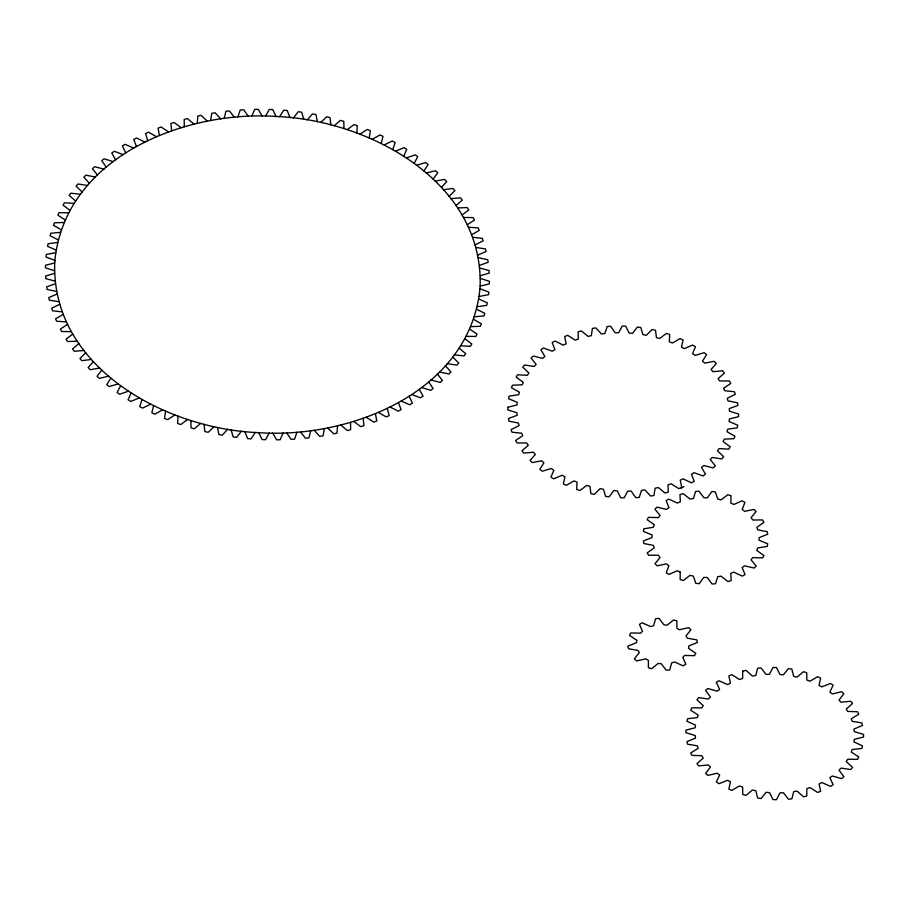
<?xml version="1.0" encoding="UTF-8"?>
<svg xmlns="http://www.w3.org/2000/svg" width="909" height="909" viewBox="0 0 909 909"><rect width="100%" height="100%" fill="white"/><g stroke="black" fill="none" stroke-linecap="round" stroke-linejoin="round"><path stroke-width="1.36" d="M178.028 416.163L177.585 423.435L180.777 424.537L187.606 419.481M356.817 132.964L357.26 125.692L354.067 124.59L347.227 129.646M197.298 123.294L197.81 116.034L201.128 115.318L207.252 121.158M337.546 425.832L337.034 433.093L333.717 433.809L327.592 427.969M165.574 411.209L164.495 418.424L167.597 419.685L174.869 414.981M369.259 137.929L370.349 130.703L367.247 129.442L359.964 134.146M210.604 120.522L211.752 113.318L215.126 112.773L220.728 118.886M324.24 428.605L323.093 435.809L319.718 436.365L314.105 430.241M153.576 405.664L151.848 412.788L154.837 414.197L162.529 409.868M381.269 143.474L382.996 136.339L379.996 134.93L372.304 139.259M224.137 118.42L225.921 111.296L229.352 110.909L234.42 117.272M310.708 430.707L308.924 437.831L305.492 438.218L300.424 431.855M142.054 399.551L139.702 406.573L142.565 408.118L150.644 404.187M392.79 149.576L395.142 142.554L392.268 141.009L384.2 144.94M237.863 116.977L240.271 109.966L243.737 109.75L248.248 116.341M296.982 432.15L294.573 439.161L291.107 439.377L286.596 432.798M131.066 392.915L128.101 399.79L130.828 401.46L139.247 397.937M403.778 156.223L406.743 149.337L404.005 147.667L395.597 151.189M251.713 116.204L254.736 109.353L258.224 109.307L262.156 116.079M283.131 432.923L280.097 439.786L276.62 439.82L272.689 433.048M120.67 385.757L117.102 392.461L119.681 394.267L128.408 391.165M414.174 163.37L417.742 156.666L415.163 154.86L406.437 157.961M265.633 116.113L269.257 109.432L272.745 109.557L276.075 116.5M269.212 433.014L265.576 439.695L262.099 439.57L258.758 432.627M110.898 378.133L106.739 384.632L109.16 386.564L118.159 383.905M423.946 170.994L428.105 164.495L425.685 162.563L416.686 165.233M279.563 116.704L283.778 110.228L287.244 110.523L289.971 117.591M255.281 432.423L251.066 438.899L247.589 438.604L244.873 431.536M101.797 370.065L97.07 376.337L99.32 378.371L108.557 376.156M433.048 179.062L437.774 172.79L435.525 170.756L426.287 172.971M293.437 117.977L298.22 111.727L301.663 112.193L303.765 119.363M241.408 431.15L236.624 437.399L233.181 436.934L231.079 429.764M93.4 361.589L88.128 367.611L90.196 369.736L99.626 367.986M441.444 187.538L446.717 181.527L444.649 179.391L435.218 181.141M307.197 119.908L312.537 113.92L315.934 114.557L317.411 121.795M227.648 429.218L222.307 435.206L218.91 434.57L217.433 427.332M85.753 352.737L79.947 358.476L81.833 360.703L91.423 359.419M449.091 196.389L454.898 190.651L453.012 188.436L443.422 189.72M320.786 122.51L326.649 116.806L330.001 117.602L330.842 124.885M214.058 426.616L208.195 432.32L204.843 431.525L204.002 424.242M78.89 343.557L72.572 348.976L74.265 351.283L83.958 350.476M455.954 205.57L462.272 200.15L460.579 197.844L450.875 198.651M334.148 125.76L340.511 120.363L343.795 121.317L343.988 128.612M200.684 423.378L194.333 428.764L191.049 427.809L190.856 420.515M72.822 334.08L66.039 339.171L67.527 341.545L77.288 341.216M462.022 215.047L468.805 209.956L467.317 207.582L457.545 207.911M67.596 324.343L60.358 329.081L61.642 331.524L71.436 331.671M467.249 224.784L474.487 220.046L473.203 217.603L463.408 217.456M63.221 314.4L55.574 318.764L56.642 321.252L66.425 321.877M471.623 234.727L479.27 230.363L478.202 227.875L468.419 227.25M681.205 488.156L683.932 486.599M59.721 304.276L51.688 308.253L52.54 310.787L62.266 311.878M475.123 244.851L483.156 240.874L482.304 238.34L472.578 237.249M57.119 294.027L48.734 297.595L49.359 300.163L58.983 301.731M477.725 255.099L486.11 251.532L485.486 248.964L475.85 247.407M55.404 283.699L46.711 286.846L47.109 289.437L56.608 291.459M479.441 265.428L488.133 262.281L487.735 259.701L478.236 257.667M54.608 273.336L45.632 276.041L45.802 278.631L55.119 281.108M480.236 275.791L489.212 273.086L489.042 270.496L479.725 268.019M54.722 262.974L45.507 265.235L45.45 267.825L54.551 270.746M480.122 286.153L489.337 283.903L489.394 281.313L480.293 278.381M55.744 252.657L46.325 254.463L46.041 257.031L54.892 260.383M479.1 296.47L488.508 294.675L488.792 292.096L479.952 288.744M57.665 242.442L48.097 243.771L47.586 246.328L56.131 250.089M477.18 306.685L486.747 305.356L487.258 302.799L478.702 299.038M60.494 232.352L50.813 233.215L50.075 235.738L58.29 239.908M474.35 316.775L484.031 315.912L484.77 313.389L476.555 309.219M64.209 222.455L54.449 222.841L53.495 225.307L61.335 229.863M470.635 326.672L480.395 326.286L481.35 323.82L473.509 319.264M68.789 212.774L58.994 212.683L57.824 215.103L65.266 220.012M466.056 336.353L475.85 336.444L477.02 334.023L469.578 329.115M74.22 203.366L64.437 202.798L63.051 205.139L70.073 210.399M460.624 345.761L470.407 346.329L471.794 343.988L464.772 338.727M80.481 194.253L70.743 193.208L69.152 195.48L75.708 201.059M454.364 354.874L464.101 355.919L465.692 353.646L459.136 348.067M87.548 185.493L77.901 183.982L76.106 186.163L82.174 192.026M447.296 363.634L456.943 365.145L458.738 362.964L452.671 357.101M95.377 177.107L85.866 175.13L83.878 177.221L89.434 183.357M439.467 372.02L448.978 373.997L450.966 371.917L445.41 365.77M103.944 169.142L94.604 166.711L92.445 168.688L97.445 175.073M430.9 379.985L440.24 382.416L442.399 380.439L437.399 374.053M113.216 161.632L104.092 158.757L101.751 160.62L106.194 167.222M421.628 387.495L430.752 390.37L433.093 388.507L428.65 381.905M123.135 154.598L114.273 151.292L111.762 153.03L115.636 159.825M411.709 394.529L420.572 397.835L423.083 396.097L419.208 389.302M133.691 148.076L125.101 144.349L122.454 145.963L125.715 152.917M401.153 401.051L409.732 404.778L412.391 403.164L409.118 396.21M144.804 142.099L136.555 137.975L133.759 139.452L136.418 146.531M390.041 407.027L398.29 411.152L401.085 409.675L398.426 402.596M156.45 136.691L148.565 132.18L145.633 133.521L147.667 140.702M378.394 412.436L386.28 416.947L389.211 415.606L387.177 408.436M168.563 131.873L161.075 126.999L158.03 128.192L159.439 135.43M366.27 417.254L373.769 422.128L376.815 420.947L375.406 413.697M181.107 127.669L174.051 122.454L170.892 123.476L171.665 130.771M353.737 421.458L360.793 426.673L363.941 425.651L363.18 418.356M194.026 124.09L187.413 118.545L184.175 119.42L184.311 126.715M340.818 425.037L347.42 430.582L350.669 429.707L350.533 422.412M507.824 407.266L507.801 409.891L516.926 412.731L517.13 415.322L508.472 418.504L508.915 421.117L518.425 423.06L519.084 425.617L511.097 429.627L511.983 432.195L521.709 433.195L522.811 435.684L515.63 440.456L516.96 442.922L526.743 442.978L528.254 445.342L522.005 450.796L523.743 453.114L533.413 452.216L535.333 454.432L530.106 460.465L532.242 462.601L541.628 460.772L543.9 462.795L539.81 469.305L542.287 471.237L551.24 468.499L553.842 470.283L550.934 477.168L553.717 478.838L562.08 475.248L564.955 476.771L563.296 483.918L566.341 485.315L573.965 480.918L577.067 482.156L576.692 489.428L579.942 490.519L586.691 485.417L589.975 486.338L590.873 493.61L594.27 494.394L600.042 488.644L603.451 489.247L605.61 496.405L609.098 496.848L613.791 490.565L617.256 490.837L620.654 497.757L624.176 497.848L627.699 491.144L631.176 491.076L635.732 497.632L639.232 497.382L641.527 490.36L644.947 489.962L650.594 496.041L654.014 495.462L655.048 488.247L658.355 487.508L665.002 493.019L668.263 492.11L668.024 484.815L671.16 483.77L678.682 488.599L681.739 487.383L680.227 480.145L683.136 478.793L691.419 482.872L694.226 481.361L691.465 474.305L694.09 472.68L702.987 475.941L705.486 474.157L701.521 467.408L703.839 465.522L713.19 467.908L715.349 465.885L710.247 459.545L712.201 457.454L721.848 458.92L723.632 456.693L717.485 450.875L719.042 448.603L728.825 449.126L730.188 446.739L723.098 441.547L724.246 439.127L733.983 438.695L734.915 436.184L727.018 431.707L727.711 429.184L737.256 427.809L737.744 425.219L729.143 421.526L729.404 418.947L738.574 416.652L738.597 414.027L729.472 411.186L729.268 408.596L737.926 405.414L737.483 402.801L727.973 400.858L727.314 398.29L735.313 394.279L734.415 391.722L724.689 390.711L723.587 388.234L730.768 383.462L729.438 380.996L719.655 380.939L718.144 378.564L724.393 373.122L722.655 370.804L712.986 371.69L711.065 369.486L716.292 363.452L714.156 361.305L704.77 363.134L702.498 361.123L706.588 354.612L704.111 352.681L695.158 355.419L692.556 353.635L695.465 346.749L692.681 345.068L684.318 348.658L681.443 347.136L683.102 340L680.057 338.603L672.433 342.988L669.331 341.75L669.706 334.489L666.456 333.387L659.707 338.5L656.423 337.569L655.525 330.297L652.128 329.524L646.356 335.273L642.947 334.66L640.788 327.513L637.3 327.07L632.607 333.342L629.142 333.08L625.744 326.161L622.222 326.058L618.699 332.774L615.223 332.842L610.666 326.286L607.167 326.524L604.871 333.546L601.451 333.955L595.804 327.876L592.395 328.456L591.35 335.671L588.043 336.41L581.396 330.899L578.135 331.808L578.374 339.091L575.238 340.148L567.716 335.307L564.659 336.535L566.171 343.761L563.262 345.125L554.979 341.034L552.172 342.557L554.933 349.601L552.308 351.238L543.412 347.977L540.912 349.76L544.877 356.51L542.559 358.396L533.219 356.01L531.049 358.021L536.151 364.361L534.197 366.463L524.55 364.998L522.777 367.213L528.913 373.031L527.356 375.315L517.573 374.792L516.21 377.178L523.3 382.371L522.152 384.791L512.415 385.223L511.483 387.723L519.391 392.211L518.687 394.733L509.142 396.108L508.654 398.699L517.255 402.392L517.005 404.971L507.824 407.266M742.721 671.149L742.619 678.5L739.471 679.523L731.836 674.66L728.825 675.876L730.438 683.182L727.598 684.602L718.985 680.773L716.315 682.375L719.61 689.397L717.144 691.17L707.816 688.488L705.589 690.42L710.452 696.953L708.452 699.021L698.691 697.578L696.953 699.771L703.236 705.611L701.771 707.929L691.885 707.759L690.692 710.156L698.203 715.133L697.305 717.61L687.579 718.724L686.977 721.257L695.499 725.2L695.192 727.779L685.931 730.132L685.931 732.722L695.203 735.54L695.499 738.119L686.988 741.653L687.59 744.221L697.317 745.8L698.214 748.323L690.704 752.936L691.885 755.39L701.782 755.709L703.259 758.083L696.964 763.617L698.714 765.901L708.475 764.935L710.463 767.094L705.6 773.389L707.838 775.422L717.167 773.207L719.633 775.093L716.337 781.956L718.996 783.683L727.62 780.274L730.472 781.831L728.848 789.046L731.859 790.41L739.494 785.921L742.653 787.092L742.744 794.455L746.016 795.42L752.447 789.978L755.811 790.728L757.617 798.011L761.049 798.545L766.082 792.33L769.548 792.637L773.014 799.613L776.491 799.693L779.967 792.887L783.433 792.75L788.467 799.204L791.887 798.841L793.705 791.648L797.068 791.057L803.499 796.807L806.76 796L806.862 788.637L810.01 787.614L817.657 792.478L820.668 791.262L819.043 783.956L821.895 782.547L830.508 786.365L833.167 784.774L829.883 777.74L832.337 775.979L841.666 778.649L843.904 776.718L839.041 770.196L841.03 768.116L850.79 769.559L852.528 767.366L846.245 761.526L847.711 759.22L857.607 759.39L858.789 756.981L851.279 752.016L852.176 749.527L861.902 748.425L862.505 745.88L853.983 741.937L854.29 739.369L863.55 737.006L863.55 734.415L854.29 731.609L853.983 729.018L862.505 725.484L861.891 722.916L852.165 721.337L851.267 718.814L858.789 714.213L857.596 711.747L847.699 711.44L846.234 709.054L852.517 703.521L850.779 701.237L841.018 702.214L839.018 700.044L843.882 693.749L841.643 691.715L832.314 693.931L829.86 692.044L833.144 685.181L830.485 683.454L821.861 686.863L819.02 685.318L820.645 678.091L817.623 676.728L809.987 681.216L806.828 680.046L806.737 672.683L803.465 671.717L797.034 677.16L793.671 676.41L791.864 669.126L788.433 668.592L783.41 674.808L779.945 674.501L776.468 667.524L772.991 667.445L769.514 674.251L766.048 674.398L761.015 667.933L757.595 668.297L755.777 675.501L752.425 676.08L745.994 670.342L742.721 671.149M680.25 572.125L680.137 579.487L683.386 580.521L689.954 575.352L693.34 576.113L695.783 583.317L699.26 583.692L703.748 577.397L707.247 577.488L712.099 584.033L715.553 583.726L717.667 576.726L721.053 576.136L727.961 581.578L731.166 580.612L730.756 573.386L733.79 572.159L742.312 576.124L745.039 574.568L742.13 567.614L744.607 565.83L754.14 568.057L756.22 566.012L751.016 559.796L752.766 557.581L762.674 557.91L763.946 555.513L756.799 550.456L757.708 547.968L767.298 546.377L767.696 543.798L759.095 540.253L759.095 537.639L767.73 534.242L767.207 531.663L757.731 529.867L756.833 527.322L763.924 522.345L762.515 519.925L752.822 520.005L751.073 517.698L756.129 511.483L753.947 509.404L744.698 511.335L742.221 509.438L744.891 502.404L742.085 500.791L733.893 504.472L730.859 503.086L730.984 495.723L727.723 494.701L721.167 499.859L717.78 499.098L715.338 491.894L711.861 491.519L707.372 497.814L703.861 497.723L699.021 491.19L695.567 491.485L693.453 498.484L690.067 499.075L683.148 493.632L679.955 494.598L680.364 501.825L677.33 503.052L668.808 499.086L666.081 500.643L668.99 507.597L666.502 509.381L656.968 507.154L654.9 509.199L660.104 515.426L658.343 517.63L648.447 517.312L647.174 519.698L654.321 524.754L653.412 527.254L643.811 528.833L643.424 531.413L652.026 534.958L652.026 537.571L643.39 540.969L643.913 543.548L653.378 545.355L654.287 547.888L647.197 552.865L648.594 555.285L658.286 555.206L660.036 557.512L654.991 563.728L657.162 565.807L666.422 563.875L668.899 565.773L666.217 572.806L669.035 574.42L677.228 570.738L680.25 572.125M54.745 261.678C50.665 366.827 164.699 428.469 257.02 432.57C349.511 439.524 470.203 392.313 480.1 287.449C484.167 182.3 370.145 120.658 277.824 116.557C185.334 109.603 64.641 156.814 54.745 261.678M636.755 640.322L636.47 642.663L627.903 646.151L628.471 648.731L637.97 650.435L639.3 652.605L634.368 658.877L636.584 660.934L645.799 658.9L648.378 660.32L648.401 667.695L651.673 668.683L658.139 663.456L661.286 663.752L666.252 670.24L669.706 669.899L671.683 662.877L674.558 661.968L683.136 665.842L685.841 664.263L682.807 657.332L684.636 655.446L694.533 655.673L695.76 653.276L688.522 648.287L688.817 645.947L697.385 642.458L696.817 639.879L687.306 638.175L685.988 636.005L690.92 629.732L688.704 627.676L679.489 629.71L676.898 628.289L676.887 620.915L673.614 619.927L667.149 625.153L663.99 624.858L659.025 618.37L655.582 618.711L653.605 625.733L650.73 626.642L642.14 622.767L639.447 624.347L642.481 631.278L640.652 633.164L630.755 632.937L629.517 635.346L636.755 640.322"/></g></svg>
